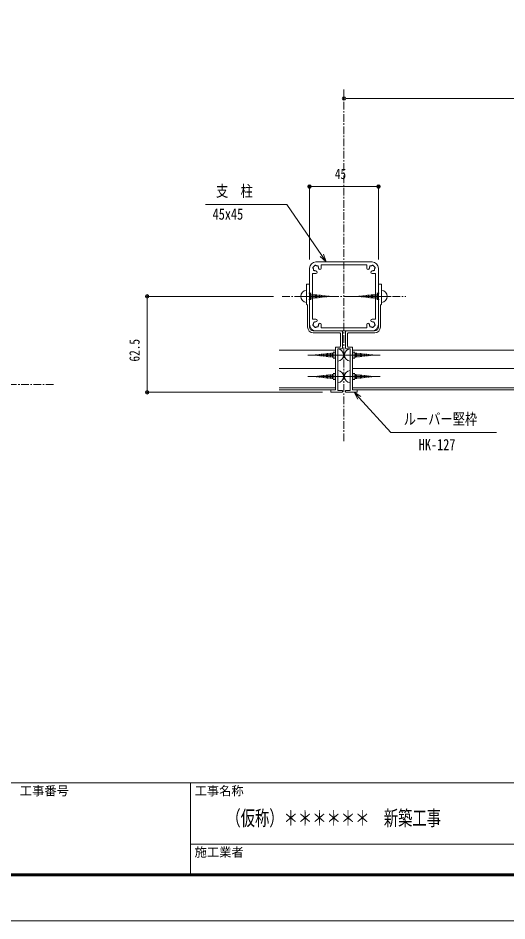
# Model space of a CAD drawing. Units: millimetres, scale not verified, with parts at other scales. Extents: x -1682 to 1682, y -1188 to 1188.
# Drawn here: x 217 to 855, y -1188 to -12 of the extents above; entities that cross this region are included whole.
import ezdxf
from ezdxf.enums import TextEntityAlignment as Align

# ---------------------------------------------------------------- set-up
doc = ezdxf.new("R2010")
doc.units = ezdxf.units.MM
doc.header["$LTSCALE"] = 8
doc.linetypes.add('USER1', pattern=[2, 1.25, -0.25, 0.25, -0.25])
for name, color, linetype, lineweight in [('0-0_0', 7, 'Continuous', 18), ('0-1_DEFPOINTS', 5, 'Continuous', 18), ('0-3_MOJI', 7, 'Continuous', 18), ('0-5_WAKU', 7, 'Continuous', 18), ('0-7_2躯体線', 4, 'Continuous', 18), ('0-8_3中心線', 2, 'USER1', 18), ('0-9_41_U+FF71_U+FF99_U+FF90', 6, 'Continuous', 18), ('0-A_1手摺寸法', 3, 'Continuous', 18), ('0-B_42_U+FF71_U+FF99_U+FF90部品', 6, 'Continuous', 18), ('0-E_4アルミ', 6, 'Continuous', 18), ('1-0_KIJUN-A', 2, 'USER1', 18), ('1-3_101', 7, 'Continuous', 18)]:
    doc.layers.add(name, color=color, linetype=linetype, lineweight=lineweight)
doc.styles.add('ＭＳ ゴシック', font='')
doc.styles.get('ＭＳ ゴシック').set_extended_font_data('MS Gothic')

msp = doc.modelspace()

# ---------------------------------------------------------------- linework, layer by layer
at = {"layer": '0-0_0'}
for p, q in [((644.756, -116.392), (647.056, -116.392)), ((599.756, -231.208), (602.056, -231.208)), ((685.156, -231.208), (682.856, -231.208)), ((619.175, -329.254), (613.529, -321)), ((385.684, -376.554), (385.684, -378.854)), ((385.684, -496.953), (385.684, -494.653)), ((655.588, -499.168), (662.337, -506.547))]:
    msp.add_line(p, q, dxfattribs=at)
for points in [[(613.529, -321), (568.031, -254.483), (461.996, -254.483)], [(611.317, -322.513), (619.175, -329.254), (615.741, -319.488)], [(664.314, -504.739), (655.588, -499.168), (660.359, -508.355)], [(662.337, -506.547), (703.442, -551.498), (841.206, -551.498)]]:
    msp.add_lwpolyline(points, dxfattribs=at)
for centre, radius in [((642.456, -116.392), 2.3), ((642.456, -116.392), 1.15), ((597.456, -231.208), 2.3), ((597.456, -231.208), 1.15), ((687.456, -231.208), 2.3), ((687.456, -231.208), 1.15), ((385.684, -374.254), 2.3), ((385.684, -374.254), 1.15), ((385.684, -499.253), 2.3), ((385.684, -499.253), 1.15)]:
    msp.add_circle(centre, radius, dxfattribs=at)
at = {"layer": '0-1_DEFPOINTS'}
msp.add_lwpolyline([(-1681.904, 1187.913), (-1681.904, -1188.087), (1682.096, -1188.087)], dxfattribs=at)
at = {"layer": '0-5_WAKU'}
for p, q in [((-1601.904, -1008.087), (1598.096, -1008.087)), ((442.096, -1008.087), (442.096, -1128.087)), ((442.096, -1088.087), (1450.096, -1088.087)), ((-1603.104, -1129.287), (1599.296, -1129.287)), ((-1602.504, -1128.687), (1598.696, -1128.687)), ((-1601.904, -1128.087), (1598.096, -1128.087)), ((-1601.304, -1127.487), (1597.496, -1127.487)), ((-1600.704, -1126.887), (1596.896, -1126.887))]:
    msp.add_line(p, q, dxfattribs=at)
at = {"layer": '0-7_2躯体線'}
for p, q in [((593.456, -374.254), (632.544, -374.254)), ((599.456, -370.254), (596.456, -370.254)), ((598.78, -377.49), (598.78, -371.018)), ((600.38, -377.31), (600.38, -371.198)), ((601.98, -377.131), (601.98, -371.378)), ((603.58, -376.951), (603.58, -371.558)), ((605.18, -376.771), (605.18, -371.737)), ((606.78, -376.591), (606.78, -371.917)), ((608.38, -376.411), (608.38, -372.097)), ((609.98, -376.232), (609.98, -372.277)), ((611.58, -376.052), (611.58, -372.456)), ((613.18, -375.872), (613.18, -372.636)), ((614.78, -375.692), (614.78, -372.816)), ((616.38, -375.513), (616.38, -372.996)), ((617.98, -375.333), (617.98, -373.176)), ((619.58, -375.153), (619.58, -373.355)), ((621.18, -374.973), (621.18, -373.535)), ((622.78, -374.794), (622.78, -373.715)), ((624.38, -374.614), (624.38, -373.895)), ((625.98, -374.434), (625.98, -374.074)), ((691.456, -374.254), (652.367, -374.254)), ((658.931, -374.434), (658.931, -374.074)), ((660.531, -374.614), (660.531, -373.895)), ((662.131, -374.794), (662.131, -373.715)), ((663.731, -374.973), (663.731, -373.535)), ((665.331, -375.153), (665.331, -373.355)), ((666.931, -375.333), (666.931, -373.176)), ((668.531, -375.513), (668.531, -372.996)), ((670.131, -375.692), (670.131, -372.816)), ((671.731, -375.872), (671.731, -372.636)), ((673.331, -376.052), (673.331, -372.456)), ((674.931, -376.232), (674.931, -372.277)), ((676.531, -376.411), (676.531, -372.097)), ((678.131, -376.591), (678.131, -371.917)), ((679.731, -376.771), (679.731, -371.737)), ((681.331, -376.951), (681.331, -371.558)), ((682.931, -377.131), (682.931, -371.378)), ((684.531, -377.31), (684.531, -371.198)), ((685.456, -370.254), (688.456, -370.254)), ((686.131, -377.49), (686.131, -371.018)), ((599.456, -378.254), (596.456, -378.254)), ((685.456, -378.254), (688.456, -378.254)), ((628.456, -446.754), (631.456, -446.754)), ((656.456, -446.754), (653.456, -446.754)), ((634.456, -450.754), (595.367, -450.754)), ((601.931, -450.574), (601.931, -450.934)), ((603.531, -450.395), (603.531, -451.114)), ((605.131, -450.215), (605.131, -451.294)), ((606.731, -450.035), (606.731, -451.473)), ((608.331, -449.855), (608.331, -451.653)), ((609.931, -449.676), (609.931, -451.833)), ((611.531, -449.496), (611.531, -452.013)), ((613.131, -449.316), (613.131, -452.192)), ((614.731, -449.136), (614.731, -452.372)), ((616.331, -448.956), (616.331, -452.552)), ((617.931, -448.777), (617.931, -452.732)), ((619.531, -448.597), (619.531, -452.911)), ((621.131, -448.417), (621.131, -453.091)), ((622.731, -448.237), (622.731, -453.271)), ((624.331, -448.058), (624.331, -453.451)), ((625.931, -447.878), (625.931, -453.631)), ((627.531, -447.698), (627.531, -453.81)), ((628.456, -454.754), (631.456, -454.754)), ((629.131, -447.518), (629.131, -453.99)), ((650.456, -450.754), (689.544, -450.754)), ((656.456, -454.754), (653.456, -454.754)), ((655.78, -447.518), (655.78, -453.99)), ((657.38, -447.698), (657.38, -453.81)), ((658.98, -447.878), (658.98, -453.631)), ((660.58, -448.058), (660.58, -453.451)), ((662.18, -448.237), (662.18, -453.271)), ((663.78, -448.417), (663.78, -453.091)), ((665.38, -448.597), (665.38, -452.911)), ((666.98, -448.777), (666.98, -452.732)), ((668.58, -448.956), (668.58, -452.552)), ((670.18, -449.136), (670.18, -452.372)), ((671.78, -449.316), (671.78, -452.192)), ((673.38, -449.496), (673.38, -452.013)), ((674.98, -449.676), (674.98, -451.833)), ((676.58, -449.855), (676.58, -451.653)), ((678.18, -450.035), (678.18, -451.473)), ((679.78, -450.215), (679.78, -451.294)), ((681.38, -450.395), (681.38, -451.114)), ((682.98, -450.574), (682.98, -450.934)), ((634.456, -478.754), (595.367, -478.754)), ((601.931, -478.574), (601.931, -478.934)), ((603.531, -478.395), (603.531, -479.114)), ((605.131, -478.215), (605.131, -479.294)), ((606.731, -478.035), (606.731, -479.473)), ((608.331, -477.855), (608.331, -479.653)), ((609.931, -477.676), (609.931, -479.833)), ((611.531, -477.496), (611.531, -480.013)), ((613.131, -477.316), (613.131, -480.192)), ((614.731, -477.136), (614.731, -480.372)), ((616.331, -476.956), (616.331, -480.552)), ((617.931, -476.777), (617.931, -480.732)), ((619.531, -476.597), (619.531, -480.911)), ((621.131, -476.417), (621.131, -481.091)), ((622.731, -476.237), (622.731, -481.271)), ((624.331, -476.058), (624.331, -481.451)), ((625.931, -475.878), (625.931, -481.631)), ((627.531, -475.698), (627.531, -481.81)), ((628.456, -474.754), (631.456, -474.754)), ((629.131, -475.518), (629.131, -481.99)), ((650.456, -478.754), (689.544, -478.754)), ((656.456, -474.754), (653.456, -474.754)), ((655.78, -475.518), (655.78, -481.99)), ((657.38, -475.698), (657.38, -481.81)), ((658.98, -475.878), (658.98, -481.631)), ((660.58, -476.058), (660.58, -481.451)), ((662.18, -476.237), (662.18, -481.271)), ((663.78, -476.417), (663.78, -481.091)), ((665.38, -476.597), (665.38, -480.911)), ((666.98, -476.777), (666.98, -480.732)), ((668.58, -476.956), (668.58, -480.552)), ((670.18, -477.136), (670.18, -480.372)), ((671.78, -477.316), (671.78, -480.192)), ((673.38, -477.496), (673.38, -480.013)), ((674.98, -477.676), (674.98, -479.833)), ((676.58, -477.855), (676.58, -479.653)), ((678.18, -478.035), (678.18, -479.473)), ((679.78, -478.215), (679.78, -479.294)), ((681.38, -478.395), (681.38, -479.114)), ((682.98, -478.574), (682.98, -478.934)), ((628.456, -482.754), (631.456, -482.754)), ((656.456, -482.754), (653.456, -482.754))]:
    msp.add_line(p, q, dxfattribs=at)
for centre, start, end in [((593.993, -374.254), 93.8385, 266.1615), ((690.919, -374.254), 273.8385, 86.1615), ((633.919, -450.754), 273.8385, 86.1615), ((650.993, -450.754), 93.8385, 266.1615), ((633.919, -478.754), 273.8385, 86.1615), ((650.993, -478.754), 93.8385, 266.1615)]:
    msp.add_arc(centre, 8.018, start, end, dxfattribs=at)
at = {"layer": '0-8_3中心線'}
for p, q in [((642.456, -104.737), (642.456, -564.254)), ((561.842, -374.254), (723.07, -374.254))]:
    msp.add_line(p, q, dxfattribs=at)
at = {"layer": '0-9_41_U+FF71_U+FF99_U+FF90'}
for p, q in [((631.456, -444.254), (558.075, -444.254)), ((653.456, -444.254), (1399.456, -444.254)), ((631.456, -468.254), (558.075, -468.254)), ((653.456, -468.254), (1399.456, -468.254)), ((631.456, -493.454), (558.075, -493.454)), ((653.456, -493.454), (1399.456, -493.454)), ((631.056, -496.254), (558.075, -496.254)), ((653.856, -496.254), (1399.456, -496.254))]:
    msp.add_line(p, q, dxfattribs=at)
at = {"layer": '0-A_1手摺寸法'}
for p, q in [((642.456, -116.237), (642.456, -116.392)), ((647.056, -116.392), (1237.856, -116.392)), ((597.456, -326.154), (597.456, -231.208)), ((682.856, -231.208), (602.056, -231.208)), ((687.456, -326.154), (687.456, -231.208)), ((550.342, -374.254), (385.684, -374.254)), ((385.684, -378.854), (385.684, -494.653)), ((614.387, -499.253), (385.684, -499.253))]:
    msp.add_line(p, q, dxfattribs=at)
at = {"layer": '0-B_42_U+FF71_U+FF99_U+FF90部品'}
for p, q in [((605.856, -329.254), (679.056, -329.254)), ((597.456, -337.654), (597.456, -410.854)), ((612.856, -333.254), (672.056, -333.254)), ((612.856, -333.254), (612.856, -337.654)), ((672.056, -333.254), (672.056, -337.654)), ((687.456, -337.654), (687.456, -410.854)), ((605.856, -344.654), (601.456, -344.654)), ((601.456, -344.654), (601.456, -403.854)), ((679.056, -344.654), (683.456, -344.654)), ((683.456, -344.654), (683.456, -403.854)), ((605.856, -403.854), (601.456, -403.854)), ((612.856, -415.254), (612.856, -410.854)), ((672.056, -415.254), (672.056, -410.854)), ((679.056, -403.854), (683.456, -403.854)), ((605.856, -419.254), (679.056, -419.254)), ((612.856, -415.254), (672.056, -415.254))]:
    msp.add_line(p, q, dxfattribs=at)
for centre, radius, start, end in [((605.856, -337.654), 8.4, 90, 180), ((679.056, -337.654), 8.4, 0, 90), ((602.958, -336.878), 1, 165, 232.97569), ((602.958, -336.878), 1, 97.02431, 165), ((605.856, -337.654), 3.5, 180.35889, 195), ((605.856, -337.654), 3.5, 195, 209.64111), ((603.734, -339.776), 1, 157.02431, 225), ((605.856, -337.654), 3.5, 135, 149.64111), ((603.734, -339.776), 1, 225, 292.97569), ((605.856, -337.654), 3.5, 120.35889, 135), ((605.079, -334.756), 1, 105, 172.97569), ((605.856, -337.654), 3.5, 240.35889, 255), ((605.079, -334.756), 1, 37.02431, 105), ((605.856, -337.654), 3.5, 255, 270), ((605.856, -342.904), 1.75, 270, 90), ((605.856, -337.654), 3.5, 75, 89.64111), ((605.856, -337.654), 3.5, 60.35889, 75), ((607.977, -335.533), 1, 45, 112.97569), ((607.977, -335.533), 1, 337.02431, 45), ((605.856, -337.654), 3.5, 15, 29.64111), ((605.856, -337.654), 3.5, 0.35889, 15), ((611.106, -337.654), 1.75, 180, 0), ((673.806, -337.654), 1.75, 180, 360), ((679.056, -337.654), 3.5, 165, 179.64111), ((679.056, -337.654), 3.5, 150.35889, 165), ((676.934, -335.533), 1, 135, 202.97569), ((676.934, -335.533), 1, 67.02431, 135), ((679.056, -342.904), 1.75, 90, 270), ((679.056, -337.654), 3.5, 105, 119.64111), ((679.056, -337.654), 3.5, 90.35889, 105), ((679.832, -334.756), 1, 75, 142.97569), ((679.056, -337.654), 3.5, 270, 285), ((679.056, -337.654), 3.5, 285, 299.64111), ((679.832, -334.756), 1, 7.02431, 75), ((681.177, -339.776), 1, 247.02431, 315), ((679.056, -337.654), 3.5, 45, 59.64111), ((679.056, -337.654), 3.5, 30.35889, 45), ((681.177, -339.776), 1, 315, 22.97569), ((681.954, -336.878), 1, 15, 82.97569), ((679.056, -337.654), 3.5, 330.35889, 345), ((679.056, -337.654), 3.5, 345, 359.64111), ((681.954, -336.878), 1, 307.02431, 15), ((605.856, -410.854), 8.4, 180, 270), ((602.958, -411.631), 1, 127.02431, 195), ((605.856, -410.854), 3.5, 165, 179.64111), ((605.856, -410.854), 3.5, 150.35889, 165), ((603.734, -408.733), 1, 135, 202.97569), ((603.734, -408.733), 1, 67.02431, 135), ((605.856, -410.854), 3.5, 105, 119.64111), ((605.856, -410.854), 3.5, 90, 105), ((605.856, -405.604), 1.75, 270, 90), ((605.856, -410.854), 3.5, 330.35889, 345), ((605.856, -410.854), 3.5, 345, 359.64111), ((611.106, -410.854), 1.75, 0, 180), ((673.806, -410.854), 1.75, 0, 180), ((679.056, -410.854), 3.5, 180.35889, 195), ((679.056, -410.854), 3.5, 195, 209.64111), ((679.056, -405.604), 1.75, 90, 270), ((679.056, -410.854), 3.5, 75, 90), ((679.056, -410.854), 8.4, 270, 0), ((679.056, -410.854), 3.5, 60.35889, 75), ((681.177, -408.733), 1, 45, 112.97569), ((681.177, -408.733), 1, 337.02431, 45), ((679.056, -410.854), 3.5, 15, 29.64111), ((679.056, -410.854), 3.5, 0.35889, 15), ((681.954, -411.631), 1, 345, 52.97569), ((602.958, -411.631), 1, 195, 262.97569), ((605.856, -410.854), 3.5, 210.35889, 225), ((605.856, -410.854), 3.5, 225, 239.64111), ((605.079, -413.752), 1, 187.02431, 255), ((605.079, -413.752), 1, 255, 322.97569), ((605.856, -410.854), 3.5, 270.35889, 285), ((605.856, -410.854), 3.5, 285, 299.64111), ((607.977, -412.976), 1, 247.02431, 315), ((607.977, -412.976), 1, 315, 22.97569), ((676.934, -412.976), 1, 157.02431, 225), ((676.934, -412.976), 1, 225, 292.97569), ((679.056, -410.854), 3.5, 240.35889, 255), ((679.056, -410.854), 3.5, 255, 269.64111), ((679.832, -413.752), 1, 217.02431, 285), ((679.832, -413.752), 1, 285, 352.97569), ((679.056, -410.854), 3.5, 300.35889, 315), ((679.056, -410.854), 3.5, 315, 329.64111), ((681.954, -411.631), 1, 277.02431, 345)]:
    msp.add_arc(centre, radius, start, end, dxfattribs=at)
at = {"layer": '0-E_4アルミ'}
for p, q in [((582.456, -374.254), (612.456, -374.254)), ((702.456, -374.254), (672.456, -374.254)), ((645.456, -450.754), (615.456, -450.754)), ((639.456, -450.754), (669.456, -450.754)), ((645.456, -478.754), (615.456, -478.754)), ((639.456, -478.754), (669.456, -478.754))]:
    msp.add_line(p, q, dxfattribs=at)
at = {"layer": '1-0_KIJUN-A'}
msp.add_line((-1362.564, -488.98), (264.289, -488.98), dxfattribs=at)
at = {"layer": '1-3_101'}
for p, q in [((636.956, -421.754), (602.45, -421.754)), ((602.456, -419.254), (639.456, -419.254)), ((637.956, -439.254), (637.956, -422.754)), ((640.456, -420.254), (640.456, -441.754)), ((644.456, -420.254), (644.456, -441.754)), ((682.456, -419.254), (645.456, -419.254)), ((646.956, -439.254), (646.956, -422.754)), ((647.956, -421.754), (682.462, -421.754)), ((631.456, -495.854), (631.456, -440.654)), ((631.856, -440.254), (636.956, -440.254)), ((639.456, -442.754), (634.856, -442.754)), ((645.456, -442.754), (650.056, -442.754)), ((653.056, -440.254), (647.956, -440.254)), ((653.456, -495.854), (653.456, -440.654)), ((625.456, -498.854), (625.456, -496.654)), ((625.856, -496.254), (631.056, -496.254)), ((640.056, -499.254), (625.856, -499.254)), ((634.856, -496.854), (640.056, -496.854)), ((640.456, -497.254), (640.456, -498.854)), ((644.456, -497.254), (644.456, -498.854)), ((650.056, -496.854), (644.856, -496.854)), ((644.856, -499.254), (659.056, -499.254)), ((659.056, -496.254), (653.856, -496.254)), ((659.456, -498.854), (659.456, -496.654))]:
    msp.add_line(p, q, dxfattribs=at)
for points in [[(593.456, -358.254), (597.456, -358.254), (597.456, -414.254)], [(594.95, -414.254), (594.95, -385.748), (593.456, -384.254), (593.456, -375.293), (594.056, -374.254), (593.456, -373.215), (593.456, -358.254)], [(691.456, -358.254), (687.456, -358.254), (687.456, -414.254)], [(689.962, -414.254), (689.962, -385.748), (691.456, -384.254), (691.456, -375.293), (690.856, -374.254), (691.456, -373.215), (691.456, -358.254)], [(634.456, -443.154), (634.456, -449.715), (633.856, -450.754), (634.456, -451.793), (634.456, -477.715), (633.856, -478.754), (634.456, -479.793), (634.456, -496.454)], [(650.456, -443.154), (650.456, -449.715), (651.056, -450.754), (650.456, -451.793), (650.456, -477.715), (651.056, -478.754), (650.456, -479.793), (650.456, -496.454)]]:
    msp.add_lwpolyline(points, dxfattribs=at)
for centre, radius, start, end in [((602.45, -414.254), 7.5, 180, 270), ((602.456, -414.254), 5, 180, 270), ((636.956, -422.754), 1, 0, 90), ((639.456, -420.254), 1, 0, 90), ((645.456, -420.254), 1, 90, 180), ((647.956, -422.754), 1, 90, 180), ((682.456, -414.254), 5, 270, 0), ((682.462, -414.254), 7.5, 270, 0), ((631.856, -440.654), 0.4, 90, 180), ((634.856, -443.154), 0.4, 90, 180), ((636.956, -439.254), 1, 270, 0), ((639.456, -441.754), 1, 270, 0), ((645.456, -441.754), 1, 180, 270), ((647.956, -439.254), 1, 180, 270), ((650.056, -443.154), 0.4, 0, 90), ((653.056, -440.654), 0.4, 0, 90), ((625.856, -496.654), 0.4, 90, 180), ((625.856, -498.854), 0.4, 180, 270), ((631.056, -495.854), 0.4, 270, 0), ((634.856, -496.454), 0.4, 180, 270), ((640.056, -497.254), 0.4, 0, 90), ((640.056, -498.854), 0.4, 270, 0), ((644.856, -497.254), 0.4, 90, 180), ((644.856, -498.854), 0.4, 180, 270), ((650.056, -496.454), 0.4, 270, 0), ((653.856, -495.854), 0.4, 180, 270), ((659.056, -496.654), 0.4, 0, 90), ((659.056, -498.854), 0.4, 270, 0)]:
    msp.add_arc(centre, radius, start, end, dxfattribs=at)

# ---------------------------------------------------------------- texts
at = {"layer": '0-0_0', "style": 'ＭＳ ゴシック'}
for s, height, width, p in [('支\u3000柱', 14.66, 0.8, (475.498, -248.78)), ('45x45', 14.66, 0.8, (471.065, -278.712)), ('ルーバー堅枠', 14.66, 0.8, (720.297, -545.795)), ('HK-127', 14.66, 0.8, (739.958, -579.147)), ('（仮称）＊＊＊＊＊＊\u3000新築工事', 19.55, 0.7, (489.03, -1069.7))]:
    msp.add_text(s, height=height, dxfattribs=dict(at, width=width)).set_placement(p, align=Align.BOTTOM_LEFT)
at = {"layer": '0-3_MOJI', "style": 'ＭＳ ゴシック'}
for s, p in [('工事番号', (219.604, -1027.88)), ('工事名称', (447.604, -1027.88)), ('施工業者', (447.604, -1107.88))]:
    msp.add_text(s, height=11.73, dxfattribs=at).set_placement(p, align=Align.BOTTOM_LEFT)
at = {"layer": '0-A_1手摺寸法', "color": 7, "style": 'ＭＳ ゴシック', "width": 0.8}
msp.add_text('45', height=13.49, dxfattribs=at).set_placement((630.54, -225.458), align=Align.BOTTOM_LEFT)
msp.add_text('62.5', height=13.49, rotation=90, dxfattribs=at).set_placement((379.934, -459.184), align=Align.BOTTOM_LEFT)

doc.saveas('drawing.dxf')
